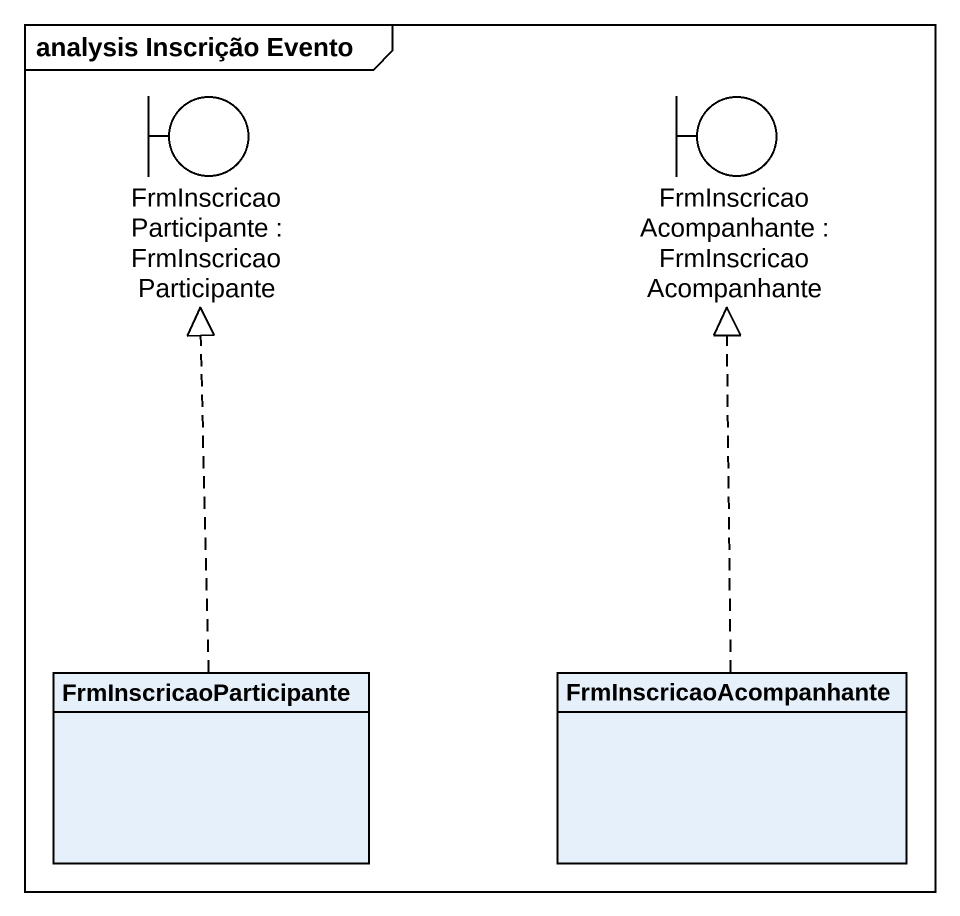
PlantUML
@startuml
mainframe analysis Inscrição Evento
allowmixing
hide circle
hide empty members
boundary "FrmInscricaoParticipante : FrmInscricaoParticipante" as FrmInscricaoParticipante
boundary "FrmInscricaoAcompanhante : FrmInscricaoAcompanhante" as FrmInscricaoAcompanhante
class "FrmInscricaoParticipante" as FrmInscricaoParticipante_2
class "FrmInscricaoAcompanhante" as FrmInscricaoAcompanhante_2
FrmInscricaoParticipante_2 .up.|> FrmInscricaoParticipante
FrmInscricaoAcompanhante_2 .up.|> FrmInscricaoAcompanhante
@enduml
